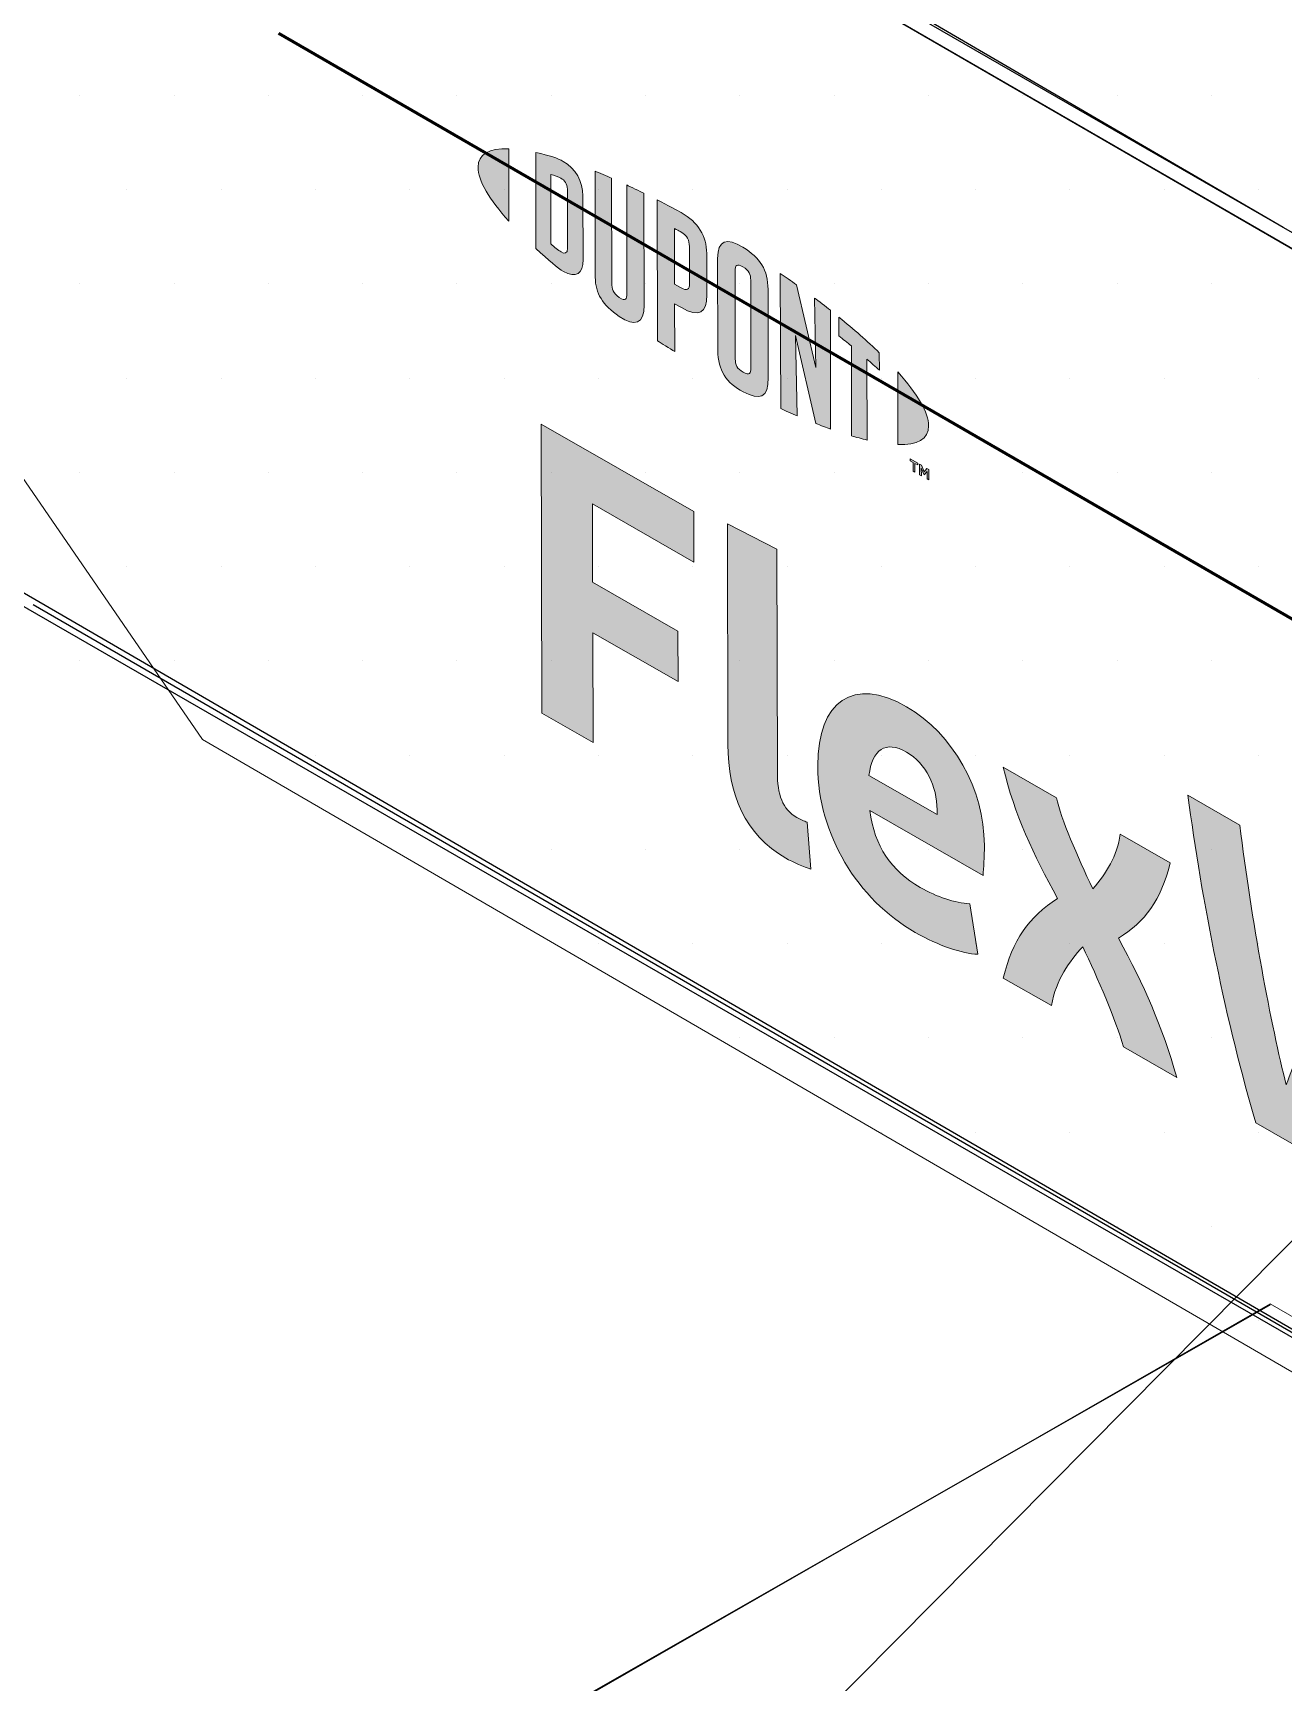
# Model space of a CAD drawing. Header units: inches. Extents: x -24 to 76, y -57 to 19.
# Drawn here: x -11.6242 to -11.3757, y 9.8108 to 10.1388 of the extents above; entities that cross this region are included whole.
import ezdxf

# ---------------------------------------------------------------- set-up
doc = ezdxf.new("R2010")
doc.units = ezdxf.units.IN
doc.header["$MEASUREMENT"] = 0
for name, color, linetype, lineweight in [('.ATI-HATCH', 7, 'Continuous', 0), ('G-ANNO-TTLB', 7, 'Continuous', 0), ('TYVEK', 7, 'Continuous', 0)]:
    doc.layers.add(name, color=color, linetype=linetype, lineweight=lineweight)

# ---------------------------------------------------------------- blocks, each defined once
blk = doc.blocks.new('Block_174')
at = {"layer": 'TYVEK', "color": 252, "lineweight": 25, "true_color": 0x848484}
blk.add_line((-11.29614, 9.97709), (-11.84594, 9.4223), dxfattribs=at)
blk = doc.blocks.new('Block_177')
at = {"layer": 'TYVEK', "true_color": 0x003b71, "transparency": 33554687}
h = blk.add_hatch(color=156, dxfattribs=at)
h.dxf.hatch_style = 2
edge = h.paths.add_edge_path()
edge.add_spline(control_points=[(-11.52308, 10.00354), (-11.52308, 10.00354), (-11.52322, 10.06105), (-11.52322, 10.06105), (-11.52322, 10.06105), (-11.49287, 10.04363), (-11.49287, 10.04363), (-11.49287, 10.04363), (-11.49285, 10.0336), (-11.49285, 10.0336), (-11.49285, 10.0336), (-11.51301, 10.04518), (-11.51301, 10.04518), (-11.51301, 10.04518), (-11.51297, 10.02957), (-11.51297, 10.02957), (-11.51297, 10.02957), (-11.49601, 10.01983), (-11.49601, 10.01983), (-11.49601, 10.01983), (-11.49599, 10.00981), (-11.49599, 10.00981), (-11.49599, 10.00981), (-11.51295, 10.01955), (-11.51295, 10.01955), (-11.51295, 10.01955), (-11.51289, 9.99769), (-11.51289, 9.99769), (-11.51289, 9.99769), (-11.52308, 10.00354), (-11.52308, 10.00354)], knot_values=[0, 0, 0, 0, 1, 1, 1, 2, 2, 2, 3, 3, 3, 4, 4, 4, 5, 5, 5, 6, 6, 6, 7, 7, 7, 8, 8, 8, 9, 9, 9, 10, 10, 10, 10], degree=3, periodic=0)
h = blk.add_hatch(color=156, dxfattribs=at)
h.dxf.hatch_style = 2
edge = h.paths.add_edge_path()
edge.add_spline(control_points=[(-11.47624, 9.99182), (-11.47623, 9.98739), (-11.47522, 9.98443), (-11.47237, 9.9828), (-11.47166, 9.98239), (-11.47095, 9.98206), (-11.47031, 9.98186), (-11.47031, 9.98186), (-11.46957, 9.97249), (-11.46957, 9.97249), (-11.47092, 9.97294), (-11.47313, 9.97388), (-11.47456, 9.9747), (-11.48275, 9.9794), (-11.48604, 9.98745), (-11.48607, 9.99731), (-11.48607, 9.99731), (-11.48618, 10.04118), (-11.48618, 10.04118), (-11.48618, 10.04118), (-11.47634, 10.03619), (-11.47634, 10.03619), (-11.47634, 10.03619), (-11.47624, 9.99182), (-11.47624, 9.99182)], knot_values=[0, 0, 0, 0, 1, 1, 1, 2, 2, 2, 3, 3, 3, 4, 4, 4, 5, 5, 5, 6, 6, 6, 7, 7, 7, 8, 8, 8, 8], degree=3, periodic=0)
h = blk.add_hatch(color=156, dxfattribs=at)
h.dxf.hatch_style = 2
edge = h.paths.add_edge_path()
edge.add_spline(control_points=[(-11.45802, 9.99113), (-11.45802, 9.99113), (-11.44448, 9.98336), (-11.44448, 9.98336), (-11.44448, 9.98336), (-11.44448, 9.98434), (-11.44448, 9.98434), (-11.4445, 9.98894), (-11.44664, 9.99354), (-11.45056, 9.99579), (-11.45469, 9.99816), (-11.45739, 9.99635), (-11.45802, 9.99113)], knot_values=[0, 0, 0, 0, 1, 1, 1, 2, 2, 2, 3, 3, 3, 4, 4, 4, 4], degree=3, periodic=0)
edge = h.paths.add_edge_path()
edge.add_spline(control_points=[(-11.43637, 9.95557), (-11.43951, 9.95572), (-11.44413, 9.95723), (-11.44884, 9.95993), (-11.46031, 9.96652), (-11.46817, 9.9794), (-11.4682, 9.99304), (-11.46823, 10.0061), (-11.46106, 10.01084), (-11.45058, 10.00483), (-11.44125, 9.99947), (-11.4351, 9.98831), (-11.43508, 9.9773), (-11.43507, 9.97484), (-11.43521, 9.97278), (-11.43534, 9.97122), (-11.43534, 9.97122), (-11.45786, 9.98415), (-11.45786, 9.98415), (-11.45692, 9.97704), (-11.45356, 9.97216), (-11.44786, 9.96889), (-11.44437, 9.96689), (-11.44102, 9.96587), (-11.43796, 9.96559), (-11.43796, 9.96559), (-11.43637, 9.95557), (-11.43637, 9.95557)], knot_values=[0, 0, 0, 0, 1, 1, 1, 2, 2, 2, 3, 3, 3, 4, 4, 4, 5, 5, 5, 6, 6, 6, 7, 7, 7, 8, 8, 8, 9, 9, 9, 9], degree=3, periodic=0)
h = blk.add_hatch(color=156, dxfattribs=at)
h.dxf.hatch_style = 2
edge = h.paths.add_edge_path()
edge.add_spline(control_points=[(-11.42053, 9.96666), (-11.42532, 9.97548), (-11.42911, 9.98331), (-11.43134, 9.9928), (-11.43134, 9.9928), (-11.42073, 9.9867), (-11.42073, 9.9867), (-11.41979, 9.98247), (-11.41664, 9.97509), (-11.4135, 9.9686), (-11.41087, 9.97161), (-11.4086, 9.97515), (-11.40811, 9.97946), (-11.40811, 9.97946), (-11.39814, 9.97374), (-11.39814, 9.97374), (-11.39997, 9.96625), (-11.40309, 9.96206), (-11.40842, 9.9588), (-11.40327, 9.9492), (-11.39977, 9.94144), (-11.39682, 9.93106), (-11.39682, 9.93106), (-11.40744, 9.93715), (-11.40744, 9.93715), (-11.40895, 9.94261), (-11.41253, 9.95082), (-11.41553, 9.95706), (-11.41823, 9.95409), (-11.42078, 9.95063), (-11.42176, 9.94537), (-11.42176, 9.94537), (-11.43131, 9.95085), (-11.43131, 9.95085), (-11.42955, 9.95838), (-11.42622, 9.96303), (-11.42053, 9.96666)], knot_values=[0, 0, 0, 0, 1, 1, 1, 2, 2, 2, 3, 3, 3, 4, 4, 4, 5, 5, 5, 6, 6, 6, 7, 7, 7, 8, 8, 8, 9, 9, 9, 10, 10, 10, 11, 11, 11, 12, 12, 12, 12], degree=3, periodic=0)
h = blk.add_hatch(color=156, dxfattribs=at)
h.dxf.hatch_style = 2
edge = h.paths.add_edge_path()
edge.add_spline(control_points=[(-11.33718, 9.95425), (-11.33718, 9.95425), (-11.32678, 9.94828), (-11.32678, 9.94828), (-11.32944, 9.93069), (-11.33409, 9.91079), (-11.34011, 9.89849), (-11.34011, 9.89849), (-11.35129, 9.90492), (-11.35129, 9.90492), (-11.35481, 9.91719), (-11.35798, 9.93107), (-11.36064, 9.94606), (-11.36332, 9.93414), (-11.36635, 9.92382), (-11.36989, 9.91559), (-11.36989, 9.91559), (-11.38108, 9.92202), (-11.38108, 9.92202), (-11.38682, 9.94106), (-11.39193, 9.96656), (-11.39461, 9.98722), (-11.39461, 9.98722), (-11.38428, 9.98129), (-11.38428, 9.98129), (-11.38203, 9.96268), (-11.37799, 9.94092), (-11.37505, 9.92963), (-11.37201, 9.93748), (-11.36728, 9.95364), (-11.36526, 9.97036), (-11.36526, 9.97036), (-11.35614, 9.96513), (-11.35614, 9.96513), (-11.35396, 9.94599), (-11.34928, 9.92443), (-11.34612, 9.91302), (-11.34329, 9.921), (-11.33928, 9.93814), (-11.33718, 9.95425)], knot_values=[0, 0, 0, 0, 1, 1, 1, 2, 2, 2, 3, 3, 3, 4, 4, 4, 5, 5, 5, 6, 6, 6, 7, 7, 7, 8, 8, 8, 9, 9, 9, 10, 10, 10, 11, 11, 11, 12, 12, 12, 13, 13, 13, 13], degree=3, periodic=0)
at = {"layer": 'TYVEK'}
for points, knots in [([(-11.52308, 10.00354), (-11.52308, 10.00354), (-11.52322, 10.06105), (-11.52322, 10.06105), (-11.52322, 10.06105), (-11.49287, 10.04363), (-11.49287, 10.04363), (-11.49287, 10.04363), (-11.49285, 10.0336), (-11.49285, 10.0336), (-11.49285, 10.0336), (-11.51301, 10.04518), (-11.51301, 10.04518), (-11.51301, 10.04518), (-11.51297, 10.02957), (-11.51297, 10.02957), (-11.51297, 10.02957), (-11.49601, 10.01983), (-11.49601, 10.01983), (-11.49601, 10.01983), (-11.49599, 10.00981), (-11.49599, 10.00981), (-11.49599, 10.00981), (-11.51295, 10.01955), (-11.51295, 10.01955), (-11.51295, 10.01955), (-11.51289, 9.99769), (-11.51289, 9.99769), (-11.51289, 9.99769), (-11.52308, 10.00354), (-11.52308, 10.00354)], [0, 0, 0, 0, 1, 1, 1, 2, 2, 2, 3, 3, 3, 4, 4, 4, 5, 5, 5, 6, 6, 6, 7, 7, 7, 8, 8, 8, 9, 9, 9, 10, 10, 10, 10]), ([(-11.47624, 9.99182), (-11.47623, 9.98739), (-11.47522, 9.98443), (-11.47237, 9.9828), (-11.47166, 9.98239), (-11.47095, 9.98206), (-11.47031, 9.98186), (-11.47031, 9.98186), (-11.46957, 9.97249), (-11.46957, 9.97249), (-11.47092, 9.97294), (-11.47313, 9.97388), (-11.47456, 9.9747), (-11.48275, 9.9794), (-11.48604, 9.98745), (-11.48607, 9.99731), (-11.48607, 9.99731), (-11.48618, 10.04118), (-11.48618, 10.04118), (-11.48618, 10.04118), (-11.47634, 10.03619), (-11.47634, 10.03619), (-11.47634, 10.03619), (-11.47624, 9.99182), (-11.47624, 9.99182)], [0, 0, 0, 0, 1, 1, 1, 2, 2, 2, 3, 3, 3, 4, 4, 4, 5, 5, 5, 6, 6, 6, 7, 7, 7, 8, 8, 8, 8]), ([(-11.43637, 9.95557), (-11.43951, 9.95572), (-11.44413, 9.95723), (-11.44884, 9.95993), (-11.46031, 9.96652), (-11.46817, 9.9794), (-11.4682, 9.99304), (-11.46823, 10.0061), (-11.46106, 10.01084), (-11.45058, 10.00483), (-11.44125, 9.99947), (-11.4351, 9.98831), (-11.43508, 9.9773), (-11.43507, 9.97484), (-11.43521, 9.97278), (-11.43534, 9.97122), (-11.43534, 9.97122), (-11.45786, 9.98415), (-11.45786, 9.98415), (-11.45692, 9.97704), (-11.45356, 9.97216), (-11.44786, 9.96889), (-11.44437, 9.96689), (-11.44102, 9.96587), (-11.43796, 9.96559), (-11.43796, 9.96559), (-11.43637, 9.95557), (-11.43637, 9.95557)], [0, 0, 0, 0, 1, 1, 1, 2, 2, 2, 3, 3, 3, 4, 4, 4, 5, 5, 5, 6, 6, 6, 7, 7, 7, 8, 8, 8, 9, 9, 9, 9]), ([(-11.45802, 9.99113), (-11.45802, 9.99113), (-11.44448, 9.98336), (-11.44448, 9.98336), (-11.44448, 9.98336), (-11.44448, 9.98434), (-11.44448, 9.98434), (-11.4445, 9.98894), (-11.44664, 9.99354), (-11.45056, 9.99579), (-11.45469, 9.99816), (-11.45739, 9.99635), (-11.45802, 9.99113)], [0, 0, 0, 0, 1, 1, 1, 2, 2, 2, 3, 3, 3, 4, 4, 4, 4]), ([(-11.42053, 9.96666), (-11.42532, 9.97548), (-11.42911, 9.98331), (-11.43134, 9.9928), (-11.43134, 9.9928), (-11.42073, 9.9867), (-11.42073, 9.9867), (-11.41979, 9.98247), (-11.41664, 9.97509), (-11.4135, 9.9686), (-11.41087, 9.97161), (-11.4086, 9.97515), (-11.40811, 9.97946), (-11.40811, 9.97946), (-11.39814, 9.97374), (-11.39814, 9.97374), (-11.39997, 9.96625), (-11.40309, 9.96206), (-11.40842, 9.9588), (-11.40327, 9.9492), (-11.39977, 9.94144), (-11.39682, 9.93106), (-11.39682, 9.93106), (-11.40744, 9.93715), (-11.40744, 9.93715), (-11.40895, 9.94261), (-11.41253, 9.95082), (-11.41553, 9.95706), (-11.41823, 9.95409), (-11.42078, 9.95063), (-11.42176, 9.94537), (-11.42176, 9.94537), (-11.43131, 9.95085), (-11.43131, 9.95085), (-11.42955, 9.95838), (-11.42622, 9.96303), (-11.42053, 9.96666)], [0, 0, 0, 0, 1, 1, 1, 2, 2, 2, 3, 3, 3, 4, 4, 4, 5, 5, 5, 6, 6, 6, 7, 7, 7, 8, 8, 8, 9, 9, 9, 10, 10, 10, 11, 11, 11, 12, 12, 12, 12]), ([(-11.33718, 9.95425), (-11.33718, 9.95425), (-11.32678, 9.94828), (-11.32678, 9.94828), (-11.32944, 9.93069), (-11.33409, 9.91079), (-11.34011, 9.89849), (-11.34011, 9.89849), (-11.35129, 9.90492), (-11.35129, 9.90492), (-11.35481, 9.91719), (-11.35798, 9.93107), (-11.36064, 9.94606), (-11.36332, 9.93414), (-11.36635, 9.92382), (-11.36989, 9.91559), (-11.36989, 9.91559), (-11.38108, 9.92202), (-11.38108, 9.92202), (-11.38682, 9.94106), (-11.39193, 9.96656), (-11.39461, 9.98722), (-11.39461, 9.98722), (-11.38428, 9.98129), (-11.38428, 9.98129), (-11.38203, 9.96268), (-11.37799, 9.94092), (-11.37505, 9.92963), (-11.37201, 9.93748), (-11.36728, 9.95364), (-11.36526, 9.97036), (-11.36526, 9.97036), (-11.35614, 9.96513), (-11.35614, 9.96513), (-11.35396, 9.94599), (-11.34928, 9.92443), (-11.34612, 9.91302), (-11.34329, 9.921), (-11.33928, 9.93814), (-11.33718, 9.95425)], [0, 0, 0, 0, 1, 1, 1, 2, 2, 2, 3, 3, 3, 4, 4, 4, 5, 5, 5, 6, 6, 6, 7, 7, 7, 8, 8, 8, 9, 9, 9, 10, 10, 10, 11, 11, 11, 12, 12, 12, 13, 13, 13, 13])]:
    blk.add_open_spline(points, degree=3, knots=knots, dxfattribs=at)
blk = doc.blocks.new('Block_178')
at = {"layer": 'TYVEK', "true_color": 0x003b71, "transparency": 33554687}
h = blk.add_hatch(color=156, dxfattribs=at)
h.dxf.hatch_style = 2
edge = h.paths.add_edge_path()
edge.add_spline(control_points=[(-11.53576, 10.11214), (-11.53575, 10.1095), (-11.53352, 10.10574), (-11.52963, 10.10139), (-11.52963, 10.10139), (-11.52966, 10.11582), (-11.52966, 10.11582), (-11.53354, 10.11595), (-11.53576, 10.11476), (-11.53576, 10.11214)], knot_values=[0, 0, 0, 0, 1, 1, 1, 2, 2, 2, 3, 3, 3, 3], degree=3, periodic=0)
h = blk.add_hatch(color=156, dxfattribs=at)
h.dxf.hatch_style = 2
edge = h.paths.add_edge_path()
edge.add_spline(control_points=[(-11.51796, 10.09603), (-11.51796, 10.09492), (-11.51853, 10.09489), (-11.51922, 10.09528), (-11.51976, 10.09559), (-11.52059, 10.09629), (-11.52127, 10.09689), (-11.52127, 10.09689), (-11.5213, 10.1107), (-11.5213, 10.1107), (-11.52063, 10.11052), (-11.5198, 10.11027), (-11.51926, 10.10996), (-11.51857, 10.10956), (-11.51799, 10.10886), (-11.51799, 10.10775), (-11.51799, 10.10775), (-11.51796, 10.09603), (-11.51796, 10.09603)], knot_values=[0, 0, 0, 0, 1, 1, 1, 2, 2, 2, 3, 3, 3, 4, 4, 4, 5, 5, 5, 6, 6, 6, 6], degree=3, periodic=0)
edge = h.paths.add_edge_path()
edge.add_spline(control_points=[(-11.51882, 10.11331), (-11.5199, 10.11393), (-11.52147, 10.11446), (-11.52429, 10.11508), (-11.52429, 10.11508), (-11.52425, 10.09594), (-11.52425, 10.09594), (-11.52176, 10.09364), (-11.51985, 10.09204), (-11.51876, 10.09141), (-11.51626, 10.08998), (-11.51486, 10.09093), (-11.51487, 10.09376), (-11.51487, 10.09376), (-11.5149, 10.10647), (-11.5149, 10.10647), (-11.5149, 10.1093), (-11.51632, 10.11187), (-11.51882, 10.11331)], knot_values=[0, 0, 0, 0, 1, 1, 1, 2, 2, 2, 3, 3, 3, 4, 4, 4, 5, 5, 5, 6, 6, 6, 6], degree=3, periodic=0)
h = blk.add_hatch(color=156, dxfattribs=at)
h.dxf.hatch_style = 2
edge = h.paths.add_edge_path()
edge.add_spline(control_points=[(-11.50615, 10.08701), (-11.50614, 10.0859), (-11.50647, 10.08539), (-11.50767, 10.08625), (-11.50885, 10.08709), (-11.50917, 10.08784), (-11.50917, 10.08915), (-11.50917, 10.08915), (-11.50922, 10.10998), (-11.50922, 10.10998), (-11.51, 10.11033), (-11.51175, 10.11105), (-11.51249, 10.11136), (-11.51249, 10.11136), (-11.51244, 10.0903), (-11.51244, 10.0903), (-11.51243, 10.08693), (-11.51101, 10.08481), (-11.50766, 10.08244), (-11.5046, 10.08028), (-11.50272, 10.08099), (-11.50273, 10.08472), (-11.50273, 10.08472), (-11.50279, 10.10697), (-11.50279, 10.10697), (-11.50343, 10.1073), (-11.50552, 10.1083), (-11.5062, 10.10861), (-11.5062, 10.10861), (-11.50615, 10.08701), (-11.50615, 10.08701)], knot_values=[0, 0, 0, 0, 1, 1, 1, 2, 2, 2, 3, 3, 3, 4, 4, 4, 5, 5, 5, 6, 6, 6, 7, 7, 7, 8, 8, 8, 9, 9, 9, 10, 10, 10, 10], degree=3, periodic=0)
h = blk.add_hatch(color=156, dxfattribs=at)
h.dxf.hatch_style = 2
edge = h.paths.add_edge_path()
edge.add_spline(control_points=[(-11.49372, 10.08901), (-11.49372, 10.08781), (-11.49408, 10.08741), (-11.49547, 10.0882), (-11.49547, 10.0882), (-11.49667, 10.08888), (-11.49667, 10.08888), (-11.49667, 10.08888), (-11.49669, 10.09994), (-11.49669, 10.09994), (-11.49616, 10.09967), (-11.49588, 10.09951), (-11.49556, 10.09933), (-11.49406, 10.09847), (-11.49374, 10.09763), (-11.49374, 10.0964), (-11.49374, 10.0964), (-11.49372, 10.08901), (-11.49372, 10.08901)], knot_values=[0, 0, 0, 0, 1, 1, 1, 2, 2, 2, 3, 3, 3, 4, 4, 4, 5, 5, 5, 6, 6, 6, 6], degree=3, periodic=0)
edge = h.paths.add_edge_path()
edge.add_spline(control_points=[(-11.49537, 10.10313), (-11.49596, 10.10347), (-11.49813, 10.10463), (-11.50012, 10.10564), (-11.50012, 10.10564), (-11.50005, 10.0776), (-11.50005, 10.0776), (-11.49937, 10.07717), (-11.4976, 10.07605), (-11.49664, 10.07547), (-11.49664, 10.07547), (-11.49666, 10.08499), (-11.49666, 10.08499), (-11.49666, 10.08499), (-11.49532, 10.08422), (-11.49532, 10.08422), (-11.49174, 10.08218), (-11.49026, 10.08318), (-11.49027, 10.08674), (-11.49027, 10.08674), (-11.49029, 10.095), (-11.49029, 10.095), (-11.4903, 10.09848), (-11.49197, 10.10118), (-11.49537, 10.10313)], knot_values=[0, 0, 0, 0, 1, 1, 1, 2, 2, 2, 3, 3, 3, 4, 4, 4, 5, 5, 5, 6, 6, 6, 7, 7, 7, 8, 8, 8, 8], degree=3, periodic=0)
h = blk.add_hatch(color=156, dxfattribs=at)
h.dxf.hatch_style = 2
edge = h.paths.add_edge_path()
edge.add_spline(control_points=[(-11.4815, 10.07222), (-11.48149, 10.07111), (-11.48181, 10.07072), (-11.48302, 10.07137), (-11.48427, 10.07205), (-11.48461, 10.07286), (-11.48461, 10.074), (-11.48461, 10.074), (-11.48465, 10.09148), (-11.48465, 10.09148), (-11.48465, 10.09263), (-11.48432, 10.09307), (-11.48307, 10.09232), (-11.48186, 10.09158), (-11.48154, 10.0908), (-11.48154, 10.08969), (-11.48154, 10.08969), (-11.4815, 10.07222), (-11.4815, 10.07222)], knot_values=[0, 0, 0, 0, 1, 1, 1, 2, 2, 2, 3, 3, 3, 4, 4, 4, 5, 5, 5, 6, 6, 6, 6], degree=3, periodic=0)
edge = h.paths.add_edge_path()
edge.add_spline(control_points=[(-11.48308, 10.09623), (-11.48625, 10.09823), (-11.48813, 10.0977), (-11.48812, 10.094), (-11.48812, 10.094), (-11.48808, 10.07567), (-11.48808, 10.07567), (-11.48807, 10.07177), (-11.48635, 10.06919), (-11.48301, 10.06744), (-11.47974, 10.06572), (-11.47804, 10.06618), (-11.47805, 10.07032), (-11.47805, 10.07032), (-11.47809, 10.08782), (-11.47809, 10.08782), (-11.4781, 10.09177), (-11.47965, 10.09407), (-11.48308, 10.09623)], knot_values=[0, 0, 0, 0, 1, 1, 1, 2, 2, 2, 3, 3, 3, 4, 4, 4, 5, 5, 5, 6, 6, 6, 6], degree=3, periodic=0)
h = blk.add_hatch(color=156, dxfattribs=at)
h.dxf.hatch_style = 2
edge = h.paths.add_edge_path()
edge.add_spline(control_points=[(-11.46859, 10.07232), (-11.46859, 10.07232), (-11.47241, 10.08874), (-11.47241, 10.08874), (-11.47344, 10.08949), (-11.47469, 10.09037), (-11.47565, 10.09102), (-11.47565, 10.09102), (-11.47558, 10.06412), (-11.47558, 10.06412), (-11.4749, 10.06381), (-11.47318, 10.06304), (-11.47229, 10.06266), (-11.47229, 10.06266), (-11.4726, 10.07867), (-11.4726, 10.07867), (-11.4726, 10.07867), (-11.46856, 10.06114), (-11.46856, 10.06114), (-11.4677, 10.0608), (-11.46646, 10.06034), (-11.46564, 10.06005), (-11.46564, 10.06005), (-11.4657, 10.08369), (-11.4657, 10.08369), (-11.46655, 10.08437), (-11.46811, 10.08556), (-11.46885, 10.08612), (-11.46885, 10.08612), (-11.46859, 10.07232), (-11.46859, 10.07232)], knot_values=[0, 0, 0, 0, 1, 1, 1, 2, 2, 2, 3, 3, 3, 4, 4, 4, 5, 5, 5, 6, 6, 6, 7, 7, 7, 8, 8, 8, 9, 9, 9, 10, 10, 10, 10], degree=3, periodic=0)
h = blk.add_hatch(color=156, dxfattribs=at)
h.dxf.hatch_style = 2
edge = h.paths.add_edge_path()
edge.add_spline(control_points=[(-11.464, 10.07858), (-11.46316, 10.07792), (-11.46232, 10.07725), (-11.46151, 10.07658), (-11.46151, 10.07658), (-11.46147, 10.05869), (-11.46147, 10.05869), (-11.46072, 10.05846), (-11.45933, 10.05809), (-11.45841, 10.05787), (-11.45841, 10.05787), (-11.45845, 10.07398), (-11.45845, 10.07398), (-11.45756, 10.0732), (-11.45672, 10.07246), (-11.45596, 10.07176), (-11.45596, 10.07176), (-11.45597, 10.07521), (-11.45597, 10.07521), (-11.45838, 10.07757), (-11.46098, 10.07985), (-11.46401, 10.08232), (-11.46401, 10.08232), (-11.464, 10.07858), (-11.464, 10.07858)], knot_values=[0, 0, 0, 0, 1, 1, 1, 2, 2, 2, 3, 3, 3, 4, 4, 4, 5, 5, 5, 6, 6, 6, 7, 7, 7, 8, 8, 8, 8], degree=3, periodic=0)
h = blk.add_hatch(color=156, dxfattribs=at)
h.dxf.hatch_style = 2
edge = h.paths.add_edge_path()
edge.add_spline(control_points=[(-11.44616, 10.0607), (-11.44615, 10.05805), (-11.44838, 10.05686), (-11.45226, 10.05696), (-11.45226, 10.05696), (-11.45229, 10.07141), (-11.45229, 10.07141), (-11.4484, 10.06706), (-11.44616, 10.06332), (-11.44616, 10.0607)], knot_values=[0, 0, 0, 0, 1, 1, 1, 2, 2, 2, 3, 3, 3, 3], degree=3, periodic=0)
h = blk.add_hatch(color=156, dxfattribs=at)
h.dxf.hatch_style = 2
edge = h.paths.add_edge_path()
edge.add_spline(control_points=[(-11.44795, 10.05305), (-11.44795, 10.05305), (-11.44758, 10.05284), (-11.44758, 10.05284), (-11.44758, 10.05284), (-11.44704, 10.05154), (-11.44704, 10.05154), (-11.44704, 10.05154), (-11.44649, 10.05222), (-11.44649, 10.05222), (-11.44649, 10.05222), (-11.44614, 10.05201), (-11.44614, 10.05201), (-11.44614, 10.05201), (-11.44613, 10.04993), (-11.44613, 10.04993), (-11.44613, 10.04993), (-11.44647, 10.05012), (-11.44647, 10.05012), (-11.44647, 10.05012), (-11.44647, 10.0516), (-11.44647, 10.0516), (-11.44647, 10.0516), (-11.44702, 10.05093), (-11.44702, 10.05093), (-11.44702, 10.05093), (-11.44706, 10.05095), (-11.44706, 10.05095), (-11.44706, 10.05095), (-11.44762, 10.05226), (-11.44762, 10.05226), (-11.44762, 10.05226), (-11.44761, 10.05078), (-11.44761, 10.05078), (-11.44761, 10.05078), (-11.44795, 10.05097), (-11.44795, 10.05097), (-11.44795, 10.05097), (-11.44795, 10.05305), (-11.44795, 10.05305)], knot_values=[0, 0, 0, 0, 1, 1, 1, 2, 2, 2, 3, 3, 3, 4, 4, 4, 5, 5, 5, 6, 6, 6, 7, 7, 7, 8, 8, 8, 9, 9, 9, 10, 10, 10, 11, 11, 11, 12, 12, 12, 13, 13, 13, 13], degree=3, periodic=0)
edge = h.paths.add_edge_path()
edge.add_spline(control_points=[(-11.44924, 10.05343), (-11.44924, 10.05343), (-11.4498, 10.05375), (-11.4498, 10.05375), (-11.4498, 10.05375), (-11.4498, 10.05411), (-11.4498, 10.05411), (-11.4498, 10.05411), (-11.44834, 10.05328), (-11.44834, 10.05328), (-11.44834, 10.05328), (-11.44834, 10.05291), (-11.44834, 10.05291), (-11.44834, 10.05291), (-11.4489, 10.05323), (-11.4489, 10.05323), (-11.4489, 10.05323), (-11.44889, 10.05151), (-11.44889, 10.05151), (-11.44889, 10.05151), (-11.44924, 10.05171), (-11.44924, 10.05171), (-11.44924, 10.05171), (-11.44924, 10.05343), (-11.44924, 10.05343)], knot_values=[0, 0, 0, 0, 1, 1, 1, 2, 2, 2, 3, 3, 3, 4, 4, 4, 5, 5, 5, 6, 6, 6, 7, 7, 7, 8, 8, 8, 8], degree=3, periodic=0)
at = {"layer": 'TYVEK'}
for points, knots in [([(-11.53576, 10.11214), (-11.53575, 10.1095), (-11.53352, 10.10574), (-11.52963, 10.10139), (-11.52963, 10.10139), (-11.52966, 10.11582), (-11.52966, 10.11582), (-11.53354, 10.11595), (-11.53576, 10.11476), (-11.53576, 10.11214)], [0, 0, 0, 0, 1, 1, 1, 2, 2, 2, 3, 3, 3, 3]), ([(-11.51882, 10.11331), (-11.5199, 10.11393), (-11.52147, 10.11446), (-11.52429, 10.11508), (-11.52429, 10.11508), (-11.52425, 10.09594), (-11.52425, 10.09594), (-11.52176, 10.09364), (-11.51985, 10.09204), (-11.51876, 10.09141), (-11.51626, 10.08998), (-11.51486, 10.09093), (-11.51487, 10.09376), (-11.51487, 10.09376), (-11.5149, 10.10647), (-11.5149, 10.10647), (-11.5149, 10.1093), (-11.51632, 10.11187), (-11.51882, 10.11331)], [0, 0, 0, 0, 1, 1, 1, 2, 2, 2, 3, 3, 3, 4, 4, 4, 5, 5, 5, 6, 6, 6, 6]), ([(-11.51796, 10.09603), (-11.51796, 10.09492), (-11.51853, 10.09489), (-11.51922, 10.09528), (-11.51976, 10.09559), (-11.52059, 10.09629), (-11.52127, 10.09689), (-11.52127, 10.09689), (-11.5213, 10.1107), (-11.5213, 10.1107), (-11.52063, 10.11052), (-11.5198, 10.11027), (-11.51926, 10.10996), (-11.51857, 10.10956), (-11.51799, 10.10886), (-11.51799, 10.10775), (-11.51799, 10.10775), (-11.51796, 10.09603), (-11.51796, 10.09603)], [0, 0, 0, 0, 1, 1, 1, 2, 2, 2, 3, 3, 3, 4, 4, 4, 5, 5, 5, 6, 6, 6, 6]), ([(-11.50615, 10.08701), (-11.50614, 10.0859), (-11.50647, 10.08539), (-11.50767, 10.08625), (-11.50885, 10.08709), (-11.50917, 10.08784), (-11.50917, 10.08915), (-11.50917, 10.08915), (-11.50922, 10.10998), (-11.50922, 10.10998), (-11.51, 10.11033), (-11.51175, 10.11105), (-11.51249, 10.11136), (-11.51249, 10.11136), (-11.51244, 10.0903), (-11.51244, 10.0903), (-11.51243, 10.08693), (-11.51101, 10.08481), (-11.50766, 10.08244), (-11.5046, 10.08028), (-11.50272, 10.08099), (-11.50273, 10.08472), (-11.50273, 10.08472), (-11.50279, 10.10697), (-11.50279, 10.10697), (-11.50343, 10.1073), (-11.50552, 10.1083), (-11.5062, 10.10861), (-11.5062, 10.10861), (-11.50615, 10.08701), (-11.50615, 10.08701)], [0, 0, 0, 0, 1, 1, 1, 2, 2, 2, 3, 3, 3, 4, 4, 4, 5, 5, 5, 6, 6, 6, 7, 7, 7, 8, 8, 8, 9, 9, 9, 10, 10, 10, 10]), ([(-11.49537, 10.10313), (-11.49596, 10.10347), (-11.49813, 10.10463), (-11.50012, 10.10564), (-11.50012, 10.10564), (-11.50005, 10.0776), (-11.50005, 10.0776), (-11.49937, 10.07717), (-11.4976, 10.07605), (-11.49664, 10.07547), (-11.49664, 10.07547), (-11.49666, 10.08499), (-11.49666, 10.08499), (-11.49666, 10.08499), (-11.49532, 10.08422), (-11.49532, 10.08422), (-11.49174, 10.08218), (-11.49026, 10.08318), (-11.49027, 10.08674), (-11.49027, 10.08674), (-11.49029, 10.095), (-11.49029, 10.095), (-11.4903, 10.09848), (-11.49197, 10.10118), (-11.49537, 10.10313)], [0, 0, 0, 0, 1, 1, 1, 2, 2, 2, 3, 3, 3, 4, 4, 4, 5, 5, 5, 6, 6, 6, 7, 7, 7, 8, 8, 8, 8]), ([(-11.49372, 10.08901), (-11.49372, 10.08781), (-11.49408, 10.08741), (-11.49547, 10.0882), (-11.49547, 10.0882), (-11.49667, 10.08888), (-11.49667, 10.08888), (-11.49667, 10.08888), (-11.49669, 10.09994), (-11.49669, 10.09994), (-11.49616, 10.09967), (-11.49588, 10.09951), (-11.49556, 10.09933), (-11.49406, 10.09847), (-11.49374, 10.09763), (-11.49374, 10.0964), (-11.49374, 10.0964), (-11.49372, 10.08901), (-11.49372, 10.08901)], [0, 0, 0, 0, 1, 1, 1, 2, 2, 2, 3, 3, 3, 4, 4, 4, 5, 5, 5, 6, 6, 6, 6]), ([(-11.48308, 10.09623), (-11.48625, 10.09823), (-11.48813, 10.0977), (-11.48812, 10.094), (-11.48812, 10.094), (-11.48808, 10.07567), (-11.48808, 10.07567), (-11.48807, 10.07177), (-11.48635, 10.06919), (-11.48301, 10.06744), (-11.47974, 10.06572), (-11.47804, 10.06618), (-11.47805, 10.07032), (-11.47805, 10.07032), (-11.47809, 10.08782), (-11.47809, 10.08782), (-11.4781, 10.09177), (-11.47965, 10.09407), (-11.48308, 10.09623)], [0, 0, 0, 0, 1, 1, 1, 2, 2, 2, 3, 3, 3, 4, 4, 4, 5, 5, 5, 6, 6, 6, 6]), ([(-11.4815, 10.07222), (-11.48149, 10.07111), (-11.48181, 10.07072), (-11.48302, 10.07137), (-11.48427, 10.07205), (-11.48461, 10.07286), (-11.48461, 10.074), (-11.48461, 10.074), (-11.48465, 10.09148), (-11.48465, 10.09148), (-11.48465, 10.09263), (-11.48432, 10.09307), (-11.48307, 10.09232), (-11.48186, 10.09158), (-11.48154, 10.0908), (-11.48154, 10.08969), (-11.48154, 10.08969), (-11.4815, 10.07222), (-11.4815, 10.07222)], [0, 0, 0, 0, 1, 1, 1, 2, 2, 2, 3, 3, 3, 4, 4, 4, 5, 5, 5, 6, 6, 6, 6]), ([(-11.46859, 10.07232), (-11.46859, 10.07232), (-11.47241, 10.08874), (-11.47241, 10.08874), (-11.47344, 10.08949), (-11.47469, 10.09037), (-11.47565, 10.09102), (-11.47565, 10.09102), (-11.47558, 10.06412), (-11.47558, 10.06412), (-11.4749, 10.06381), (-11.47318, 10.06304), (-11.47229, 10.06266), (-11.47229, 10.06266), (-11.4726, 10.07867), (-11.4726, 10.07867), (-11.4726, 10.07867), (-11.46856, 10.06114), (-11.46856, 10.06114), (-11.4677, 10.0608), (-11.46646, 10.06034), (-11.46564, 10.06005), (-11.46564, 10.06005), (-11.4657, 10.08369), (-11.4657, 10.08369), (-11.46655, 10.08437), (-11.46811, 10.08556), (-11.46885, 10.08612), (-11.46885, 10.08612), (-11.46859, 10.07232), (-11.46859, 10.07232)], [0, 0, 0, 0, 1, 1, 1, 2, 2, 2, 3, 3, 3, 4, 4, 4, 5, 5, 5, 6, 6, 6, 7, 7, 7, 8, 8, 8, 9, 9, 9, 10, 10, 10, 10]), ([(-11.464, 10.07858), (-11.46316, 10.07792), (-11.46232, 10.07725), (-11.46151, 10.07658), (-11.46151, 10.07658), (-11.46147, 10.05869), (-11.46147, 10.05869), (-11.46072, 10.05846), (-11.45933, 10.05809), (-11.45841, 10.05787), (-11.45841, 10.05787), (-11.45845, 10.07398), (-11.45845, 10.07398), (-11.45756, 10.0732), (-11.45672, 10.07246), (-11.45596, 10.07176), (-11.45596, 10.07176), (-11.45597, 10.07521), (-11.45597, 10.07521), (-11.45838, 10.07757), (-11.46098, 10.07985), (-11.46401, 10.08232), (-11.46401, 10.08232), (-11.464, 10.07858), (-11.464, 10.07858)], [0, 0, 0, 0, 1, 1, 1, 2, 2, 2, 3, 3, 3, 4, 4, 4, 5, 5, 5, 6, 6, 6, 7, 7, 7, 8, 8, 8, 8]), ([(-11.44616, 10.0607), (-11.44615, 10.05805), (-11.44838, 10.05686), (-11.45226, 10.05696), (-11.45226, 10.05696), (-11.45229, 10.07141), (-11.45229, 10.07141), (-11.4484, 10.06706), (-11.44616, 10.06332), (-11.44616, 10.0607)], [0, 0, 0, 0, 1, 1, 1, 2, 2, 2, 3, 3, 3, 3]), ([(-11.44924, 10.05343), (-11.44924, 10.05343), (-11.4498, 10.05375), (-11.4498, 10.05375), (-11.4498, 10.05375), (-11.4498, 10.05411), (-11.4498, 10.05411), (-11.4498, 10.05411), (-11.44834, 10.05328), (-11.44834, 10.05328), (-11.44834, 10.05328), (-11.44834, 10.05291), (-11.44834, 10.05291), (-11.44834, 10.05291), (-11.4489, 10.05323), (-11.4489, 10.05323), (-11.4489, 10.05323), (-11.44889, 10.05151), (-11.44889, 10.05151), (-11.44889, 10.05151), (-11.44924, 10.05171), (-11.44924, 10.05171), (-11.44924, 10.05171), (-11.44924, 10.05343), (-11.44924, 10.05343)], [0, 0, 0, 0, 1, 1, 1, 2, 2, 2, 3, 3, 3, 4, 4, 4, 5, 5, 5, 6, 6, 6, 7, 7, 7, 8, 8, 8, 8]), ([(-11.44795, 10.05305), (-11.44795, 10.05305), (-11.44758, 10.05284), (-11.44758, 10.05284), (-11.44758, 10.05284), (-11.44704, 10.05154), (-11.44704, 10.05154), (-11.44704, 10.05154), (-11.44649, 10.05222), (-11.44649, 10.05222), (-11.44649, 10.05222), (-11.44614, 10.05201), (-11.44614, 10.05201), (-11.44614, 10.05201), (-11.44613, 10.04993), (-11.44613, 10.04993), (-11.44613, 10.04993), (-11.44647, 10.05012), (-11.44647, 10.05012), (-11.44647, 10.05012), (-11.44647, 10.0516), (-11.44647, 10.0516), (-11.44647, 10.0516), (-11.44702, 10.05093), (-11.44702, 10.05093), (-11.44702, 10.05093), (-11.44706, 10.05095), (-11.44706, 10.05095), (-11.44706, 10.05095), (-11.44762, 10.05226), (-11.44762, 10.05226), (-11.44762, 10.05226), (-11.44761, 10.05078), (-11.44761, 10.05078), (-11.44761, 10.05078), (-11.44795, 10.05097), (-11.44795, 10.05097), (-11.44795, 10.05097), (-11.44795, 10.05305), (-11.44795, 10.05305)], [0, 0, 0, 0, 1, 1, 1, 2, 2, 2, 3, 3, 3, 4, 4, 4, 5, 5, 5, 6, 6, 6, 7, 7, 7, 8, 8, 8, 9, 9, 9, 10, 10, 10, 11, 11, 11, 12, 12, 12, 13, 13, 13, 13])]:
    blk.add_open_spline(points, degree=3, knots=knots, dxfattribs=at)
blk = doc.blocks.new('Block_176')
at = {"layer": 'TYVEK'}
for name in ['Block_178', 'Block_177']:
    blk.add_blockref(name, (0, 0), dxfattribs=at)
blk = doc.blocks.new('Block_507')
at = {"layer": '.ATI-HATCH'}
blk.add_lwpolyline([(-11.25643, 10.2886), (-11.25248, 10.29094), (-11.22468, 10.6514), (-11.48622, 10.54561), (-11.70796, 10.66088), (-11.73576, 10.29931), (-11.73576, 10.20976), (-11.59052, 9.99827), (-11.02148, 9.6678), (-10.87381, 9.58238), (-10.87351, 9.78949), (-10.87351, 10.06769)], close=True, dxfattribs=at)
at = {"layer": '.ATI-HATCH', "color": 243, "lineweight": 0, "true_color": 0xcc667f}
for points in [[(-11.61495, 10.12646), (-11.61495, 10.12646), (-11.61495, 10.12646), (-11.61495, 10.12646)], [(-11.5962, 10.12646), (-11.5962, 10.12646), (-11.5962, 10.12646), (-11.5962, 10.12646)], [(-11.57745, 10.12646), (-11.57745, 10.12646), (-11.57745, 10.12646), (-11.57745, 10.12646)], [(-11.5587, 10.12646), (-11.5587, 10.12646), (-11.5587, 10.12646), (-11.5587, 10.12646)], [(-11.53995, 10.12646), (-11.53995, 10.12646), (-11.53995, 10.12646), (-11.53995, 10.12646)], [(-11.5212, 10.12646), (-11.5212, 10.12646), (-11.5212, 10.12646), (-11.5212, 10.12646)], [(-11.50245, 10.12646), (-11.50245, 10.12646), (-11.50245, 10.12646), (-11.50245, 10.12646)], [(-11.4837, 10.12646), (-11.4837, 10.12646), (-11.4837, 10.12646), (-11.4837, 10.12646)], [(-11.46495, 10.12646), (-11.46495, 10.12646), (-11.46495, 10.12646), (-11.46495, 10.12646)], [(-11.4462, 10.12646), (-11.4462, 10.12646), (-11.4462, 10.12646), (-11.4462, 10.12646)], [(-11.42745, 10.12646), (-11.42745, 10.12646), (-11.42745, 10.12646), (-11.42745, 10.12646)], [(-11.4087, 10.12646), (-11.4087, 10.12646), (-11.4087, 10.12646), (-11.4087, 10.12646)], [(-11.38995, 10.12646), (-11.38995, 10.12646), (-11.38995, 10.12646), (-11.38995, 10.12646)], [(-11.60557, 10.10771), (-11.60557, 10.10771), (-11.60557, 10.10771), (-11.60557, 10.10771)], [(-11.58682, 10.10771), (-11.58682, 10.10771), (-11.58682, 10.10771), (-11.58682, 10.10771)], [(-11.56807, 10.10771), (-11.56807, 10.10771), (-11.56807, 10.10771), (-11.56807, 10.10771)], [(-11.54932, 10.10771), (-11.54932, 10.10771), (-11.54932, 10.10771), (-11.54932, 10.10771)], [(-11.53057, 10.10771), (-11.53057, 10.10771), (-11.53057, 10.10771), (-11.53057, 10.10771)], [(-11.51182, 10.10771), (-11.51182, 10.10771), (-11.51182, 10.10771), (-11.51182, 10.10771)], [(-11.49307, 10.10771), (-11.49307, 10.10771), (-11.49307, 10.10771), (-11.49307, 10.10771)], [(-11.47432, 10.10771), (-11.47432, 10.10771), (-11.47432, 10.10771), (-11.47432, 10.10771)], [(-11.45557, 10.10771), (-11.45557, 10.10771), (-11.45557, 10.10771), (-11.45557, 10.10771)], [(-11.43682, 10.10771), (-11.43682, 10.10771), (-11.43682, 10.10771), (-11.43682, 10.10771)], [(-11.41807, 10.10771), (-11.41807, 10.10771), (-11.41807, 10.10771), (-11.41807, 10.10771)], [(-11.39932, 10.10771), (-11.39932, 10.10771), (-11.39932, 10.10771), (-11.39932, 10.10771)], [(-11.38057, 10.10771), (-11.38057, 10.10771), (-11.38057, 10.10771), (-11.38057, 10.10771)], [(-11.61495, 10.08896), (-11.61495, 10.08896), (-11.61495, 10.08896), (-11.61495, 10.08896)], [(-11.5962, 10.08896), (-11.5962, 10.08896), (-11.5962, 10.08896), (-11.5962, 10.08896)], [(-11.57745, 10.08896), (-11.57745, 10.08896), (-11.57745, 10.08896), (-11.57745, 10.08896)], [(-11.5587, 10.08896), (-11.5587, 10.08896), (-11.5587, 10.08896), (-11.5587, 10.08896)], [(-11.53995, 10.08896), (-11.53995, 10.08896), (-11.53995, 10.08896), (-11.53995, 10.08896)], [(-11.5212, 10.08896), (-11.5212, 10.08896), (-11.5212, 10.08896), (-11.5212, 10.08896)], [(-11.50245, 10.08896), (-11.50245, 10.08896), (-11.50245, 10.08896), (-11.50245, 10.08896)], [(-11.4837, 10.08896), (-11.4837, 10.08896), (-11.4837, 10.08896), (-11.4837, 10.08896)], [(-11.46495, 10.08896), (-11.46495, 10.08896), (-11.46495, 10.08896), (-11.46495, 10.08896)], [(-11.4462, 10.08896), (-11.4462, 10.08896), (-11.4462, 10.08896), (-11.4462, 10.08896)], [(-11.42745, 10.08896), (-11.42745, 10.08896), (-11.42745, 10.08896), (-11.42745, 10.08896)], [(-11.4087, 10.08896), (-11.4087, 10.08896), (-11.4087, 10.08896), (-11.4087, 10.08896)], [(-11.38995, 10.08896), (-11.38995, 10.08896), (-11.38995, 10.08896), (-11.38995, 10.08896)], [(-11.60557, 10.07021), (-11.60557, 10.07021), (-11.60557, 10.07021), (-11.60557, 10.07021)], [(-11.58682, 10.07021), (-11.58682, 10.07021), (-11.58682, 10.07021), (-11.58682, 10.07021)], [(-11.56807, 10.07021), (-11.56807, 10.07021), (-11.56807, 10.07021), (-11.56807, 10.07021)], [(-11.54932, 10.07021), (-11.54932, 10.07021), (-11.54932, 10.07021), (-11.54932, 10.07021)], [(-11.53057, 10.07021), (-11.53057, 10.07021), (-11.53057, 10.07021), (-11.53057, 10.07021)], [(-11.51182, 10.07021), (-11.51182, 10.07021), (-11.51182, 10.07021), (-11.51182, 10.07021)], [(-11.49307, 10.07021), (-11.49307, 10.07021), (-11.49307, 10.07021), (-11.49307, 10.07021)], [(-11.47432, 10.07021), (-11.47432, 10.07021), (-11.47432, 10.07021), (-11.47432, 10.07021)], [(-11.45557, 10.07021), (-11.45557, 10.07021), (-11.45557, 10.07021), (-11.45557, 10.07021)], [(-11.43682, 10.07021), (-11.43682, 10.07021), (-11.43682, 10.07021), (-11.43682, 10.07021)], [(-11.41807, 10.07021), (-11.41807, 10.07021), (-11.41807, 10.07021), (-11.41807, 10.07021)], [(-11.39932, 10.07021), (-11.39932, 10.07021), (-11.39932, 10.07021), (-11.39932, 10.07021)], [(-11.38057, 10.07021), (-11.38057, 10.07021), (-11.38057, 10.07021), (-11.38057, 10.07021)], [(-11.61495, 10.05146), (-11.61495, 10.05146), (-11.61495, 10.05146), (-11.61495, 10.05146)], [(-11.5962, 10.05146), (-11.5962, 10.05146), (-11.5962, 10.05146), (-11.5962, 10.05146)], [(-11.57745, 10.05146), (-11.57745, 10.05146), (-11.57745, 10.05146), (-11.57745, 10.05146)], [(-11.5587, 10.05146), (-11.5587, 10.05146), (-11.5587, 10.05146), (-11.5587, 10.05146)], [(-11.53995, 10.05146), (-11.53995, 10.05146), (-11.53995, 10.05146), (-11.53995, 10.05146)], [(-11.5212, 10.05146), (-11.5212, 10.05146), (-11.5212, 10.05146), (-11.5212, 10.05146)], [(-11.50245, 10.05146), (-11.50245, 10.05146), (-11.50245, 10.05146), (-11.50245, 10.05146)], [(-11.4837, 10.05146), (-11.4837, 10.05146), (-11.4837, 10.05146), (-11.4837, 10.05146)], [(-11.46495, 10.05146), (-11.46495, 10.05146), (-11.46495, 10.05146), (-11.46495, 10.05146)], [(-11.4462, 10.05146), (-11.4462, 10.05146), (-11.4462, 10.05146), (-11.4462, 10.05146)], [(-11.42745, 10.05146), (-11.42745, 10.05146), (-11.42745, 10.05146), (-11.42745, 10.05146)], [(-11.4087, 10.05146), (-11.4087, 10.05146), (-11.4087, 10.05146), (-11.4087, 10.05146)], [(-11.38995, 10.05146), (-11.38995, 10.05146), (-11.38995, 10.05146), (-11.38995, 10.05146)], [(-11.60557, 10.03271), (-11.60557, 10.03271), (-11.60557, 10.03271), (-11.60557, 10.03271)], [(-11.58682, 10.03271), (-11.58682, 10.03271), (-11.58682, 10.03271), (-11.58682, 10.03271)], [(-11.56807, 10.03271), (-11.56807, 10.03271), (-11.56807, 10.03271), (-11.56807, 10.03271)], [(-11.54932, 10.03271), (-11.54932, 10.03271), (-11.54932, 10.03271), (-11.54932, 10.03271)], [(-11.53057, 10.03271), (-11.53057, 10.03271), (-11.53057, 10.03271), (-11.53057, 10.03271)], [(-11.51182, 10.03271), (-11.51182, 10.03271), (-11.51182, 10.03271), (-11.51182, 10.03271)], [(-11.49307, 10.03271), (-11.49307, 10.03271), (-11.49307, 10.03271), (-11.49307, 10.03271)], [(-11.47432, 10.03271), (-11.47432, 10.03271), (-11.47432, 10.03271), (-11.47432, 10.03271)], [(-11.45557, 10.03271), (-11.45557, 10.03271), (-11.45557, 10.03271), (-11.45557, 10.03271)], [(-11.43682, 10.03271), (-11.43682, 10.03271), (-11.43682, 10.03271), (-11.43682, 10.03271)], [(-11.41807, 10.03271), (-11.41807, 10.03271), (-11.41807, 10.03271), (-11.41807, 10.03271)], [(-11.39932, 10.03271), (-11.39932, 10.03271), (-11.39932, 10.03271), (-11.39932, 10.03271)], [(-11.38057, 10.03271), (-11.38057, 10.03271), (-11.38057, 10.03271), (-11.38057, 10.03271)], [(-11.61495, 10.01396), (-11.61495, 10.01396), (-11.61495, 10.01396), (-11.61495, 10.01396)], [(-11.5962, 10.01396), (-11.5962, 10.01396), (-11.5962, 10.01396), (-11.5962, 10.01396)], [(-11.57745, 10.01396), (-11.57745, 10.01396), (-11.57745, 10.01396), (-11.57745, 10.01396)], [(-11.5587, 10.01396), (-11.5587, 10.01396), (-11.5587, 10.01396), (-11.5587, 10.01396)], [(-11.53995, 10.01396), (-11.53995, 10.01396), (-11.53995, 10.01396), (-11.53995, 10.01396)], [(-11.5212, 10.01396), (-11.5212, 10.01396), (-11.5212, 10.01396), (-11.5212, 10.01396)], [(-11.50245, 10.01396), (-11.50245, 10.01396), (-11.50245, 10.01396), (-11.50245, 10.01396)], [(-11.4837, 10.01396), (-11.4837, 10.01396), (-11.4837, 10.01396), (-11.4837, 10.01396)], [(-11.46495, 10.01396), (-11.46495, 10.01396), (-11.46495, 10.01396), (-11.46495, 10.01396)], [(-11.4462, 10.01396), (-11.4462, 10.01396), (-11.4462, 10.01396), (-11.4462, 10.01396)], [(-11.42745, 10.01396), (-11.42745, 10.01396), (-11.42745, 10.01396), (-11.42745, 10.01396)], [(-11.4087, 10.01396), (-11.4087, 10.01396), (-11.4087, 10.01396), (-11.4087, 10.01396)], [(-11.38995, 10.01396), (-11.38995, 10.01396), (-11.38995, 10.01396), (-11.38995, 10.01396)], [(-11.56807, 9.99521), (-11.56807, 9.99521), (-11.56807, 9.99521), (-11.56807, 9.99521)], [(-11.54932, 9.99521), (-11.54932, 9.99521), (-11.54932, 9.99521), (-11.54932, 9.99521)], [(-11.53057, 9.99521), (-11.53057, 9.99521), (-11.53057, 9.99521), (-11.53057, 9.99521)], [(-11.51182, 9.99521), (-11.51182, 9.99521), (-11.51182, 9.99521), (-11.51182, 9.99521)], [(-11.49307, 9.99521), (-11.49307, 9.99521), (-11.49307, 9.99521), (-11.49307, 9.99521)], [(-11.47432, 9.99521), (-11.47432, 9.99521), (-11.47432, 9.99521), (-11.47432, 9.99521)], [(-11.45557, 9.99521), (-11.45557, 9.99521), (-11.45557, 9.99521), (-11.45557, 9.99521)], [(-11.43682, 9.99521), (-11.43682, 9.99521), (-11.43682, 9.99521), (-11.43682, 9.99521)], [(-11.41807, 9.99521), (-11.41807, 9.99521), (-11.41807, 9.99521), (-11.41807, 9.99521)], [(-11.39932, 9.99521), (-11.39932, 9.99521), (-11.39932, 9.99521), (-11.39932, 9.99521)], [(-11.38057, 9.99521), (-11.38057, 9.99521), (-11.38057, 9.99521), (-11.38057, 9.99521)], [(-11.53995, 9.97646), (-11.53995, 9.97646), (-11.53995, 9.97646), (-11.53995, 9.97646)], [(-11.5212, 9.97646), (-11.5212, 9.97646), (-11.5212, 9.97646), (-11.5212, 9.97646)], [(-11.50245, 9.97646), (-11.50245, 9.97646), (-11.50245, 9.97646), (-11.50245, 9.97646)], [(-11.4837, 9.97646), (-11.4837, 9.97646), (-11.4837, 9.97646), (-11.4837, 9.97646)], [(-11.46495, 9.97646), (-11.46495, 9.97646), (-11.46495, 9.97646), (-11.46495, 9.97646)], [(-11.4462, 9.97646), (-11.4462, 9.97646), (-11.4462, 9.97646), (-11.4462, 9.97646)], [(-11.42745, 9.97646), (-11.42745, 9.97646), (-11.42745, 9.97646), (-11.42745, 9.97646)], [(-11.4087, 9.97646), (-11.4087, 9.97646), (-11.4087, 9.97646), (-11.4087, 9.97646)], [(-11.38995, 9.97646), (-11.38995, 9.97646), (-11.38995, 9.97646), (-11.38995, 9.97646)], [(-11.51182, 9.95771), (-11.51182, 9.95771), (-11.51182, 9.95771), (-11.51182, 9.95771)], [(-11.49307, 9.95771), (-11.49307, 9.95771), (-11.49307, 9.95771), (-11.49307, 9.95771)], [(-11.47432, 9.95771), (-11.47432, 9.95771), (-11.47432, 9.95771), (-11.47432, 9.95771)], [(-11.45557, 9.95771), (-11.45557, 9.95771), (-11.45557, 9.95771), (-11.45557, 9.95771)], [(-11.43682, 9.95771), (-11.43682, 9.95771), (-11.43682, 9.95771), (-11.43682, 9.95771)], [(-11.41807, 9.95771), (-11.41807, 9.95771), (-11.41807, 9.95771), (-11.41807, 9.95771)], [(-11.39932, 9.95771), (-11.39932, 9.95771), (-11.39932, 9.95771), (-11.39932, 9.95771)], [(-11.38057, 9.95771), (-11.38057, 9.95771), (-11.38057, 9.95771), (-11.38057, 9.95771)], [(-11.4837, 9.93896), (-11.4837, 9.93896), (-11.4837, 9.93896), (-11.4837, 9.93896)], [(-11.46495, 9.93896), (-11.46495, 9.93896), (-11.46495, 9.93896), (-11.46495, 9.93896)], [(-11.4462, 9.93896), (-11.4462, 9.93896), (-11.4462, 9.93896), (-11.4462, 9.93896)], [(-11.42745, 9.93896), (-11.42745, 9.93896), (-11.42745, 9.93896), (-11.42745, 9.93896)], [(-11.4087, 9.93896), (-11.4087, 9.93896), (-11.4087, 9.93896), (-11.4087, 9.93896)], [(-11.38995, 9.93896), (-11.38995, 9.93896), (-11.38995, 9.93896), (-11.38995, 9.93896)], [(-11.45557, 9.92021), (-11.45557, 9.92021), (-11.45557, 9.92021), (-11.45557, 9.92021)], [(-11.43682, 9.92021), (-11.43682, 9.92021), (-11.43682, 9.92021), (-11.43682, 9.92021)], [(-11.41807, 9.92021), (-11.41807, 9.92021), (-11.41807, 9.92021), (-11.41807, 9.92021)], [(-11.39932, 9.92021), (-11.39932, 9.92021), (-11.39932, 9.92021), (-11.39932, 9.92021)], [(-11.38057, 9.92021), (-11.38057, 9.92021), (-11.38057, 9.92021), (-11.38057, 9.92021)], [(-11.4087, 9.90146), (-11.4087, 9.90146), (-11.4087, 9.90146), (-11.4087, 9.90146)], [(-11.38995, 9.90146), (-11.38995, 9.90146), (-11.38995, 9.90146), (-11.38995, 9.90146)], [(-11.38057, 9.88271), (-11.38057, 9.88271), (-11.38057, 9.88271), (-11.38057, 9.88271)]]:
    blk.add_open_spline(points, degree=3, dxfattribs=at)

msp = doc.modelspace()

# ---------------------------------------------------------------- hatches: boundary and pattern name
at = {"layer": 'G-ANNO-TTLB', "true_color": 0xff00ff, "transparency": 33554687}
h = msp.add_hatch(color=6, dxfattribs=at)
edge = h.paths.add_edge_path()
edge.add_spline(control_points=[(19.91565, -15.06516), (19.91565, -15.06516), (-20.7721, -15.06516), (-20.7721, -15.06516), (-20.7721, -15.06516), (-20.7721, 19.05984), (-20.7721, 19.05984), (-20.7721, 19.05984), (19.91565, 19.05984), (19.91565, 19.05984), (19.91565, 19.05984), (19.91565, -15.06516), (19.91565, -15.06516)], knot_values=[0, 0, 0, 0, 1, 1, 1, 2, 2, 2, 3, 3, 3, 4, 4, 4, 4], degree=3, periodic=0)
edge = h.paths.add_edge_path()
edge.add_spline(control_points=[(-20.6471, 18.93484), (-20.6471, 18.93484), (-20.6471, -14.94016), (-20.6471, -14.94016), (-20.6471, -14.94016), (19.79065, -14.94016), (19.79065, -14.94016), (19.79065, -14.94016), (19.79065, 18.93484), (19.79065, 18.93484), (19.79065, 18.93484), (-20.6471, 18.93484), (-20.6471, 18.93484)], knot_values=[0, 0, 0, 0, 1, 1, 1, 2, 2, 2, 3, 3, 3, 4, 4, 4, 4], degree=3, periodic=0)
edge.add_line((-20.6471, 18.93484), (-20.6471, 18.93484))
at = {"layer": 'TYVEK', "true_color": 0x000000, "transparency": 33554687}
h = msp.add_hatch(dxfattribs=at)
h.set_pattern_fill('_U', color=18, scale=10, angle=45, style=2, pattern_type=0)
h.set_pattern_definition([(45, (0, 0), (-7.071, 7.071), [])])
h.paths.add_polyline_path([(-11.26411, 9.49093), (-11.66369, 9.72208), (-11.37826, 9.88605), (-10.98, 9.65634)])

# ---------------------------------------------------------------- linework, layer by layer
at = {"layer": 'G-ANNO-TTLB'}
for points in [[(19.91565, -15.06516), (19.91565, -15.06516), (-20.7721, -15.06516), (-20.7721, -15.06516), (-20.7721, -15.06516), (-20.7721, 19.05984), (-20.7721, 19.05984), (-20.7721, 19.05984), (19.91565, 19.05984), (19.91565, 19.05984), (19.91565, 19.05984), (19.91565, -15.06516), (19.91565, -15.06516)], [(-20.6471, 18.93484), (-20.6471, 18.93484), (-20.6471, -14.94016), (-20.6471, -14.94016), (-20.6471, -14.94016), (19.79065, -14.94016), (19.79065, -14.94016), (19.79065, -14.94016), (19.79065, 18.93484), (19.79065, 18.93484), (19.79065, 18.93484), (-20.6471, 18.93484), (-20.6471, 18.93484)]]:
    msp.add_open_spline(points, degree=3, knots=[0, 0, 0, 0, 1, 1, 1, 2, 2, 2, 3, 3, 3, 4, 4, 4, 4], dxfattribs=at)
at = {"layer": 'TYVEK', "color": 4, "lineweight": 25, "true_color": 0x00ffff}
for p, q in [((-11.49858, 10.17195), (-11.3757, 10.10022)), ((-11.48653, 10.16113), (-10.8863, 9.8139)), ((-10.88705, 9.59864), (-11.74856, 10.09533)), ((-10.88661, 9.59839), (-11.62424, 10.0251)), ((-11.37826, 9.88583), (-11.66369, 9.7227))]:
    msp.add_line(p, q, dxfattribs=at)
at = {"layer": 'TYVEK', "color": 33, "lineweight": 25, "true_color": 0xcc9966}
for p, q in [((-11.49858, 10.17111), (-10.8863, 9.81788)), ((-11.74856, 10.09863), (-10.8863, 9.59788))]:
    msp.add_line(p, q, dxfattribs=at)
at = {"layer": 'TYVEK', "color": 18, "lineweight": 60, "true_color": 0x000000}
msp.add_line((-11.29455, 9.97632), (-11.57534, 10.13876), dxfattribs=at)
at = {"layer": 'TYVEK'}
msp.add_lwpolyline([(-11.26411, 9.49093), (-11.66369, 9.72208), (-11.37826, 9.88605), (-10.98, 9.65634)], close=True, dxfattribs=at)
at = {"layer": 'TYVEK', "color": 4, "lineweight": 25, "true_color": 0x00ffff}
msp.add_open_spline([(-10.8863, 10.0837), (-10.8863, 10.0837), (-11.26923, 10.30461), (-11.26923, 10.30461), (-11.26923, 10.30461), (-11.26528, 10.69521), (-11.26528, 10.69521), (-11.26528, 10.69521), (-11.49902, 10.56162), (-11.49902, 10.56162), (-11.49902, 10.56162), (-11.49901, 10.18277), (-11.49901, 10.18277), (-11.49901, 10.17384), (-11.49426, 10.16559), (-11.48653, 10.16113), (-11.48653, 10.16113), (-10.8863, 9.8139), (-10.8863, 9.8139)], degree=3, knots=[0, 0, 0, 0, 1, 1, 1, 2, 2, 2, 3, 3, 3, 4, 4, 4, 5, 5, 5, 6, 6, 6, 6], dxfattribs=at)

# ---------------------------------------------------------------- block references
at = {"layer": '.ATI-HATCH'}
msp.add_blockref('Block_507', (0, 0), dxfattribs=at)
at = {"layer": 'TYVEK'}
for name in ['Block_176', 'Block_174']:
    msp.add_blockref(name, (0, 0), dxfattribs=at)

doc.saveas('drawing.dxf')
